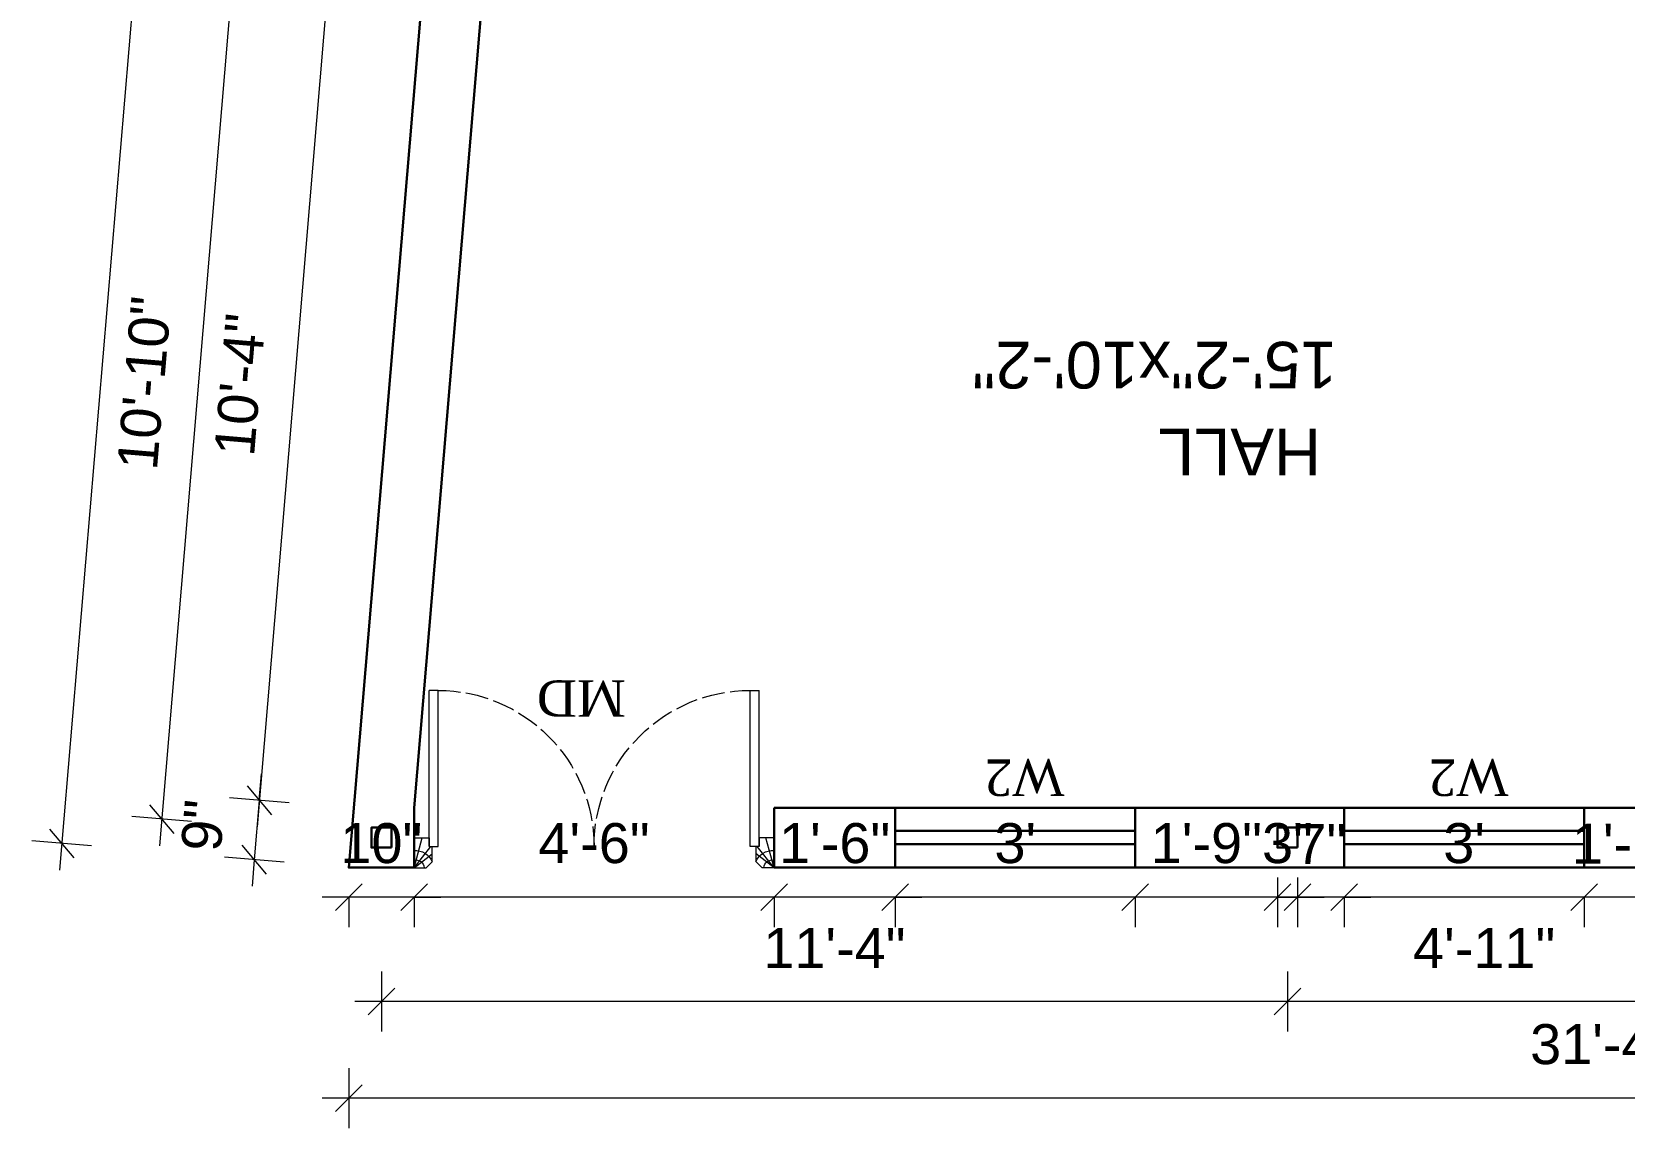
# Model space of a CAD drawing. Header units: inches. Extents: x 45643 to 78083, y -17830 to -3084.
# Drawn here: x 54551.9 to 54790.8, y -13909.2 to -13744.7 of the extents above; entities that cross this region are included whole.
import ezdxf

# ---------------------------------------------------------------- set-up
doc = ezdxf.new("R2010")
doc.units = ezdxf.units.IN
doc.header["$MEASUREMENT"] = 0
doc.linetypes.add('ACAD_ISO02W100', pattern=[15, 12, -3])
for name, color, linetype, lineweight in [('A_Title Text', 105, 'Continuous', 60), ('Dim - internal', 4, 'Continuous', 9), ('Door-window', 150, 'Continuous', 9), ('ELEVATION', 6, 'Continuous', 30), ('hatch', 30, 'Continuous', 5)]:
    doc.layers.add(name, color=color, linetype=linetype, lineweight=lineweight)
doc.layers.add('PDF_Text', color=7, linetype='Continuous')
doc.styles.add('Arial', font='arial.ttf')
doc.styles.add('PDF Arial', font='arial.ttf')
doc.styles.get("Standard").update_dxf_attribs({"font": 'times.ttf'})
doc.dimstyles.new('Sudeep', dxfattribs={"dimtxt": 6, "dimasz": 4, "dimexe": 4.5, "dimexo": 4.5, "dimgap": 5, "dimtad": 1, "dimdec": 0, "dimlunit": 4, "dimtxsty": 'Arial', "dimblk": 'OBLIQUE', "dimcen": 250, "dimdle": 4, "dimclrd": 86, "dimclre": 5, "dimclrt": 1, "dimadec": 0, "dimazin": 0, "dimtfac": 1, "dimtdec": 0, "dimtix": 1, "dimtmove": 1, "dimatfit": 3, "dimldrblk": 'OBLIQUE', "dimfxl": 4.5, "dimfxlon": 1, "dimfrac": 2, "dimlwd": 15, "dimlwe": 13, "dimarcsym": 0})

# ---------------------------------------------------------------- blocks, each defined once
blk = doc.blocks.new('A$C6FA92B9D')
at = {"layer": 'Door-window', "linetype": 'Continuous', "ltscale": 0.25}
for p, q in [((19.64, 48), (19.64, 46)), ((23.64, 48), (19.64, 48)), ((23.64, 48), (19.64, 48)), ((23.64, 48), (23.64, 46.4)), ((20.8, 46), (0, 46)), ((0, 44.8), (0, 46)), ((20.8, 44.8), (0, 44.8)), ((19.64, 46), (20.8, 46)), ((20.8, 46), (20.8, 45.6)), ((20.8, 46), (20.8, 44.8)), ((22.84, 45.6), (20.8, 45.6)), ((23.64, 46.4), (22.84, 45.6)), ((20.8, 3.2), (0, 3.2)), ((0, 3.2), (0, 2)), ((20.8, 2), (20.8, 3.2)), ((20.8, 2), (20.8, 2.4)), ((22.84, 2.4), (20.8, 2.4)), ((23.64, 1.6), (22.84, 2.4)), ((20.8, 2), (0, 2)), ((19.64, 2), (20.8, 2)), ((19.64, 0), (19.64, 2)), ((23.64, 0), (19.64, 0)), ((23.64, 0), (19.64, 0)), ((23.64, 0), (23.64, 1.6))]:
    blk.add_line(p, q, dxfattribs=at)
at = {"layer": 'Door-window', "linetype": 'ACAD_ISO02W100', "ltscale": 0.25}
for centre, start, end in [((20.8, 44.8), 180, 270), ((20.8, 3.2), 90, 180)]:
    blk.add_arc(centre, 20.8, start, end, dxfattribs=at)
at = {"layer": 'hatch', "color": 8}
for p, q in [((23.64, 48), (19.64, 46.92)), ((23.64, 48), (20.8, 45.74)), ((23.64, 48), (21.77, 45.6)), ((23.64, 0), (20.8, 2.26)), ((23.64, 0), (21.77, 2.4)), ((23.64, 0), (19.64, 1.08))]:
    blk.add_line(p, q, dxfattribs=at)
for centre, radius, start, end in [((23.7, 47.79), 2.35, 174.9175, 249.0128), ((23.74, 47.77), 1.13, 168.5136, 264.8628), ((23.7, 0.21), 2.35, 110.9872, 185.0825), ((23.74, 0.23), 1.13, 95.1372, 191.4864)]:
    blk.add_arc(centre, radius, start, end, dxfattribs=at)
blk = doc.blocks.new('_Oblique')
at = {"color": 0, "linetype": 'ByBlock', "lineweight": -2}
blk.add_line((-0.5, -0.5), (0.5, 0.5), dxfattribs=at)
blk = doc.blocks.new('*D1356')
at = {"layer": 'A_Title Text', "color": 5, "lineweight": 13, "transparency": 16777216}
for p, q in [((54599.46, -13900.22), (54599.46, -13909.22)), ((54975.22, -13900.22), (54975.22, -13909.22))]:
    blk.add_line(p, q, dxfattribs=at)
at = {"layer": 'A_Title Text', "color": 86, "lineweight": 15, "transparency": 16777216}
blk.add_line((54979.22, -13904.72), (54595.46, -13904.72), dxfattribs=at)
at = {"layer": 'Defpoints', "color": 0, "transparency": 16777216}
for p in [(54599.46, -13870.14), (54975.22, -13870.14), (54599.46, -13904.72)]:
    blk.add_point(p, dxfattribs=at)
at = {"layer": 'A_Title Text', "color": 86, "lineweight": 15, "transparency": 16777216, "xscale": 4, "yscale": 4, "zscale": 4, "rotation": 180}
blk.add_blockref('_Oblique', (54599.46, -13904.72), dxfattribs=at)
at = {"layer": 'A_Title Text', "color": 86, "lineweight": 15, "transparency": 16777216, "xscale": 4, "yscale": 4, "zscale": 4}
blk.add_blockref('_Oblique', (54975.22, -13904.72), dxfattribs=at)
at = {"layer": 'A_Title Text', "color": 1, "transparency": 16777216, "insert": (54787.34, -13896.66), "char_height": 6, "attachment_point": 5, "style": 'Arial'}
blk.add_mtext('31\'-4"', dxfattribs=at)
blk = doc.blocks.new('*D1362')
at = {"layer": 'A_Title Text', "color": 5, "lineweight": 13, "transparency": 16777216}
for p, q in [((54797.77, -13871.64), (54797.77, -13879.07)), ((54784.77, -13874.57), (54784.77, -13879.07))]:
    blk.add_line(p, q, dxfattribs=at)
at = {"layer": 'A_Title Text', "color": 86, "lineweight": 15, "transparency": 16777216}
for p, q in [((54784.77, -13874.57), (54780.77, -13874.57)), ((54797.77, -13874.57), (54784.77, -13874.57)), ((54797.77, -13874.57), (54801.77, -13874.57))]:
    blk.add_line(p, q, dxfattribs=at)
at = {"layer": 'Defpoints', "color": 0, "transparency": 16777216}
for p in [(54797.77, -13867.14), (54784.77, -13870.14), (54784.77, -13874.57)]:
    blk.add_point(p, dxfattribs=at)
at = {"layer": 'A_Title Text', "color": 86, "lineweight": 15, "transparency": 16777216, "xscale": 4, "yscale": 4, "zscale": 4}
blk.add_blockref('_Oblique', (54784.77, -13874.57), dxfattribs=at)
at = {"layer": 'A_Title Text', "color": 86, "lineweight": 15, "transparency": 16777216, "xscale": 4, "yscale": 4, "zscale": 4, "rotation": 180}
blk.add_blockref('_Oblique', (54797.77, -13874.57), dxfattribs=at)
at = {"layer": 'A_Title Text', "color": 1, "transparency": 16777216, "insert": (54791.27, -13866.55), "char_height": 6, "attachment_point": 5, "style": 'Arial'}
blk.add_mtext('1\'-1"', dxfattribs=at)
blk = doc.blocks.new('*D1363')
at = {"layer": 'A_Title Text', "color": 86, "lineweight": 15, "transparency": 16777216}
blk.add_line((54788.77, -13874.57), (54744.77, -13874.57), dxfattribs=at)
at = {"layer": 'A_Title Text', "color": 5, "lineweight": 13, "transparency": 16777216}
for p, q in [((54748.77, -13874.57), (54748.77, -13879.07)), ((54784.77, -13874.57), (54784.77, -13879.07))]:
    blk.add_line(p, q, dxfattribs=at)
at = {"layer": 'Defpoints', "color": 0, "transparency": 16777216}
for p in [(54748.77, -13870.14), (54784.77, -13870.14), (54748.77, -13874.57)]:
    blk.add_point(p, dxfattribs=at)
at = {"layer": 'A_Title Text', "color": 86, "lineweight": 15, "transparency": 16777216, "xscale": 4, "yscale": 4, "zscale": 4, "rotation": 180}
blk.add_blockref('_Oblique', (54748.77, -13874.57), dxfattribs=at)
at = {"layer": 'A_Title Text', "color": 86, "lineweight": 15, "transparency": 16777216, "xscale": 4, "yscale": 4, "zscale": 4}
blk.add_blockref('_Oblique', (54784.77, -13874.57), dxfattribs=at)
at = {"layer": 'A_Title Text', "color": 1, "transparency": 16777216, "insert": (54766.77, -13866.5), "char_height": 6, "attachment_point": 5, "style": 'Arial'}
blk.add_mtext("3'", dxfattribs=at)
blk = doc.blocks.new('*D1364')
at = {"layer": 'A_Title Text', "color": 5, "lineweight": 13, "transparency": 16777216}
for p, q in [((54741.77, -13871.64), (54741.77, -13879.07)), ((54748.77, -13874.57), (54748.77, -13879.07))]:
    blk.add_line(p, q, dxfattribs=at)
at = {"layer": 'A_Title Text', "color": 86, "lineweight": 15, "transparency": 16777216}
for p, q in [((54741.77, -13874.57), (54737.77, -13874.57)), ((54748.77, -13874.57), (54741.77, -13874.57)), ((54748.77, -13874.57), (54752.77, -13874.57))]:
    blk.add_line(p, q, dxfattribs=at)
at = {"layer": 'Defpoints', "color": 0, "transparency": 16777216}
for p in [(54741.77, -13867.14), (54748.77, -13870.14), (54741.77, -13874.57)]:
    blk.add_point(p, dxfattribs=at)
at = {"layer": 'A_Title Text', "color": 86, "lineweight": 15, "transparency": 16777216, "xscale": 4, "yscale": 4, "zscale": 4}
blk.add_blockref('_Oblique', (54741.77, -13874.57), dxfattribs=at)
at = {"layer": 'A_Title Text', "color": 86, "lineweight": 15, "transparency": 16777216, "xscale": 4, "yscale": 4, "zscale": 4, "rotation": 180}
blk.add_blockref('_Oblique', (54748.77, -13874.57), dxfattribs=at)
at = {"layer": 'A_Title Text', "color": 1, "transparency": 16777216, "insert": (54745.27, -13866.57), "char_height": 6, "attachment_point": 5, "style": 'Arial'}
blk.add_mtext('7"', dxfattribs=at)
blk = doc.blocks.new('*D1365')
at = {"layer": 'A_Title Text', "color": 5, "lineweight": 13, "transparency": 16777216}
for p, q in [((54738.77, -13871.64), (54738.77, -13879.07)), ((54741.77, -13871.64), (54741.77, -13879.07))]:
    blk.add_line(p, q, dxfattribs=at)
at = {"layer": 'A_Title Text', "color": 86, "lineweight": 15, "transparency": 16777216}
for p, q in [((54738.77, -13874.57), (54734.77, -13874.57)), ((54741.77, -13874.57), (54738.77, -13874.57)), ((54741.77, -13874.57), (54745.77, -13874.57))]:
    blk.add_line(p, q, dxfattribs=at)
at = {"layer": 'Defpoints', "color": 0, "transparency": 16777216}
for p in [(54738.77, -13867.14), (54741.77, -13867.14), (54738.77, -13874.57)]:
    blk.add_point(p, dxfattribs=at)
at = {"layer": 'A_Title Text', "color": 86, "lineweight": 15, "transparency": 16777216, "xscale": 4, "yscale": 4, "zscale": 4}
blk.add_blockref('_Oblique', (54738.77, -13874.57), dxfattribs=at)
at = {"layer": 'A_Title Text', "color": 86, "lineweight": 15, "transparency": 16777216, "xscale": 4, "yscale": 4, "zscale": 4, "rotation": 180}
blk.add_blockref('_Oblique', (54741.77, -13874.57), dxfattribs=at)
at = {"layer": 'A_Title Text', "color": 1, "transparency": 16777216, "insert": (54740.27, -13866.5), "char_height": 6, "attachment_point": 5, "style": 'Arial'}
blk.add_mtext('3"', dxfattribs=at)
blk = doc.blocks.new('*D1366')
at = {"layer": 'A_Title Text', "color": 5, "lineweight": 13, "transparency": 16777216}
for p, q in [((54738.77, -13871.64), (54738.77, -13879.07)), ((54717.44, -13874.57), (54717.44, -13879.07))]:
    blk.add_line(p, q, dxfattribs=at)
at = {"layer": 'A_Title Text', "color": 86, "lineweight": 15, "transparency": 16777216}
for p, q in [((54717.44, -13874.57), (54713.44, -13874.57)), ((54738.77, -13874.57), (54717.44, -13874.57)), ((54738.77, -13874.57), (54742.77, -13874.57))]:
    blk.add_line(p, q, dxfattribs=at)
at = {"layer": 'Defpoints', "color": 0, "transparency": 16777216}
for p in [(54738.77, -13867.14), (54717.44, -13870.14), (54717.44, -13874.57)]:
    blk.add_point(p, dxfattribs=at)
at = {"layer": 'A_Title Text', "color": 86, "lineweight": 15, "transparency": 16777216, "xscale": 4, "yscale": 4, "zscale": 4}
blk.add_blockref('_Oblique', (54717.44, -13874.57), dxfattribs=at)
at = {"layer": 'A_Title Text', "color": 86, "lineweight": 15, "transparency": 16777216, "xscale": 4, "yscale": 4, "zscale": 4, "rotation": 180}
blk.add_blockref('_Oblique', (54738.77, -13874.57), dxfattribs=at)
at = {"layer": 'A_Title Text', "color": 1, "transparency": 16777216, "insert": (54728.1, -13866.5), "char_height": 6, "attachment_point": 5, "style": 'Arial'}
blk.add_mtext('1\'-9"', dxfattribs=at)
blk = doc.blocks.new('*D1367')
at = {"layer": 'A_Title Text', "color": 86, "lineweight": 15, "transparency": 16777216}
blk.add_line((54721.44, -13874.57), (54677.44, -13874.57), dxfattribs=at)
at = {"layer": 'A_Title Text', "color": 5, "lineweight": 13, "transparency": 16777216}
for p, q in [((54681.44, -13874.57), (54681.44, -13879.07)), ((54717.44, -13874.57), (54717.44, -13879.07))]:
    blk.add_line(p, q, dxfattribs=at)
at = {"layer": 'Defpoints', "color": 0, "transparency": 16777216}
for p in [(54681.44, -13870.14), (54717.44, -13870.14), (54681.44, -13874.57)]:
    blk.add_point(p, dxfattribs=at)
at = {"layer": 'A_Title Text', "color": 86, "lineweight": 15, "transparency": 16777216, "xscale": 4, "yscale": 4, "zscale": 4, "rotation": 180}
blk.add_blockref('_Oblique', (54681.44, -13874.57), dxfattribs=at)
at = {"layer": 'A_Title Text', "color": 86, "lineweight": 15, "transparency": 16777216, "xscale": 4, "yscale": 4, "zscale": 4}
blk.add_blockref('_Oblique', (54717.44, -13874.57), dxfattribs=at)
at = {"layer": 'A_Title Text', "color": 1, "transparency": 16777216, "insert": (54699.44, -13866.5), "char_height": 6, "attachment_point": 5, "style": 'Arial'}
blk.add_mtext("3'", dxfattribs=at)
blk = doc.blocks.new('*D1368')
at = {"layer": 'A_Title Text', "color": 86, "lineweight": 15, "transparency": 16777216}
for p, q in [((54663.25, -13874.57), (54659.25, -13874.57)), ((54681.44, -13874.57), (54663.25, -13874.57)), ((54681.44, -13874.57), (54685.44, -13874.57))]:
    blk.add_line(p, q, dxfattribs=at)
at = {"layer": 'A_Title Text', "color": 5, "lineweight": 13, "transparency": 16777216}
for p, q in [((54663.25, -13874.57), (54663.25, -13879.07)), ((54681.44, -13874.57), (54681.44, -13879.07))]:
    blk.add_line(p, q, dxfattribs=at)
at = {"layer": 'Defpoints', "color": 0, "transparency": 16777216}
for p in [(54663.25, -13870.14), (54681.44, -13870.14), (54663.25, -13874.57)]:
    blk.add_point(p, dxfattribs=at)
at = {"layer": 'A_Title Text', "color": 86, "lineweight": 15, "transparency": 16777216, "xscale": 4, "yscale": 4, "zscale": 4}
blk.add_blockref('_Oblique', (54663.25, -13874.57), dxfattribs=at)
at = {"layer": 'A_Title Text', "color": 86, "lineweight": 15, "transparency": 16777216, "xscale": 4, "yscale": 4, "zscale": 4, "rotation": 180}
blk.add_blockref('_Oblique', (54681.44, -13874.57), dxfattribs=at)
at = {"layer": 'A_Title Text', "color": 1, "transparency": 16777216, "insert": (54672.34, -13866.5), "char_height": 6, "attachment_point": 5, "style": 'Arial'}
blk.add_mtext('1\'-6"', dxfattribs=at)
blk = doc.blocks.new('*D1369')
at = {"layer": 'A_Title Text', "color": 86, "lineweight": 15, "transparency": 16777216}
blk.add_line((54667.25, -13874.57), (54605.25, -13874.57), dxfattribs=at)
at = {"layer": 'A_Title Text', "color": 5, "lineweight": 13, "transparency": 16777216}
for p, q in [((54609.25, -13874.57), (54609.25, -13879.07)), ((54663.25, -13874.57), (54663.25, -13879.07))]:
    blk.add_line(p, q, dxfattribs=at)
at = {"layer": 'Defpoints', "color": 0, "transparency": 16777216}
for p in [(54609.25, -13870.14), (54663.25, -13870.14), (54609.25, -13874.57)]:
    blk.add_point(p, dxfattribs=at)
at = {"layer": 'A_Title Text', "color": 86, "lineweight": 15, "transparency": 16777216, "xscale": 4, "yscale": 4, "zscale": 4, "rotation": 180}
blk.add_blockref('_Oblique', (54609.25, -13874.57), dxfattribs=at)
at = {"layer": 'A_Title Text', "color": 86, "lineweight": 15, "transparency": 16777216, "xscale": 4, "yscale": 4, "zscale": 4}
blk.add_blockref('_Oblique', (54663.25, -13874.57), dxfattribs=at)
at = {"layer": 'A_Title Text', "color": 1, "transparency": 16777216, "insert": (54636.25, -13866.5), "char_height": 6, "attachment_point": 5, "style": 'Arial'}
blk.add_mtext('4\'-6"', dxfattribs=at)
blk = doc.blocks.new('*D1370')
at = {"layer": 'A_Title Text', "color": 86, "lineweight": 15, "transparency": 16777216}
for p, q in [((54599.46, -13874.57), (54595.46, -13874.57)), ((54609.25, -13874.57), (54599.46, -13874.57)), ((54609.25, -13874.57), (54613.25, -13874.57))]:
    blk.add_line(p, q, dxfattribs=at)
at = {"layer": 'A_Title Text', "color": 5, "lineweight": 13, "transparency": 16777216}
for p, q in [((54599.46, -13874.57), (54599.46, -13879.07)), ((54609.25, -13874.57), (54609.25, -13879.07))]:
    blk.add_line(p, q, dxfattribs=at)
at = {"layer": 'Defpoints', "color": 0, "transparency": 16777216}
for p in [(54599.46, -13870.14), (54609.25, -13870.14), (54599.46, -13874.57)]:
    blk.add_point(p, dxfattribs=at)
at = {"layer": 'A_Title Text', "color": 86, "lineweight": 15, "transparency": 16777216, "xscale": 4, "yscale": 4, "zscale": 4}
blk.add_blockref('_Oblique', (54599.46, -13874.57), dxfattribs=at)
at = {"layer": 'A_Title Text', "color": 86, "lineweight": 15, "transparency": 16777216, "xscale": 4, "yscale": 4, "zscale": 4, "rotation": 180}
blk.add_blockref('_Oblique', (54609.25, -13874.57), dxfattribs=at)
at = {"layer": 'A_Title Text', "color": 1, "transparency": 16777216, "insert": (54604.35, -13866.5), "char_height": 6, "attachment_point": 5, "style": 'Arial'}
blk.add_mtext('10"', dxfattribs=at)
blk = doc.blocks.new('*D1372')
at = {"layer": 'A_Title Text', "color": 5, "lineweight": 13, "transparency": 16777216}
for p, q in [((54740.27, -13885.71), (54740.27, -13894.71)), ((54799.27, -13885.71), (54799.27, -13894.71))]:
    blk.add_line(p, q, dxfattribs=at)
at = {"layer": 'A_Title Text', "color": 86, "lineweight": 15, "transparency": 16777216}
blk.add_line((54803.27, -13890.21), (54736.27, -13890.21), dxfattribs=at)
at = {"layer": 'Defpoints', "color": 0, "transparency": 16777216}
for p in [(54740.27, -13865.64), (54799.27, -13865.64), (54740.27, -13890.21)]:
    blk.add_point(p, dxfattribs=at)
at = {"layer": 'A_Title Text', "color": 86, "lineweight": 15, "transparency": 16777216, "xscale": 4, "yscale": 4, "zscale": 4, "rotation": 180}
blk.add_blockref('_Oblique', (54740.27, -13890.21), dxfattribs=at)
at = {"layer": 'A_Title Text', "color": 86, "lineweight": 15, "transparency": 16777216, "xscale": 4, "yscale": 4, "zscale": 4}
blk.add_blockref('_Oblique', (54799.27, -13890.21), dxfattribs=at)
at = {"layer": 'A_Title Text', "color": 1, "transparency": 16777216, "insert": (54769.77, -13882.2), "char_height": 6, "attachment_point": 5, "style": 'Arial'}
blk.add_mtext('4\'-11"', dxfattribs=at)
blk = doc.blocks.new('*D1373')
at = {"layer": 'A_Title Text', "color": 5, "lineweight": 13, "transparency": 16777216}
for p, q in [((54604.35, -13885.71), (54604.35, -13894.71)), ((54740.27, -13885.71), (54740.27, -13894.71))]:
    blk.add_line(p, q, dxfattribs=at)
at = {"layer": 'A_Title Text', "color": 86, "lineweight": 15, "transparency": 16777216}
blk.add_line((54744.27, -13890.21), (54600.35, -13890.21), dxfattribs=at)
at = {"layer": 'Defpoints', "color": 0, "transparency": 16777216}
for p in [(54604.35, -13865.64), (54740.27, -13865.64), (54604.35, -13890.21)]:
    blk.add_point(p, dxfattribs=at)
at = {"layer": 'A_Title Text', "color": 86, "lineweight": 15, "transparency": 16777216, "xscale": 4, "yscale": 4, "zscale": 4, "rotation": 180}
blk.add_blockref('_Oblique', (54604.35, -13890.21), dxfattribs=at)
at = {"layer": 'A_Title Text', "color": 86, "lineweight": 15, "transparency": 16777216, "xscale": 4, "yscale": 4, "zscale": 4}
blk.add_blockref('_Oblique', (54740.27, -13890.21), dxfattribs=at)
at = {"layer": 'A_Title Text', "color": 1, "transparency": 16777216, "insert": (54672.31, -13882.2), "char_height": 6, "attachment_point": 5, "style": 'Arial'}
blk.add_mtext('11\'-4"', dxfattribs=at)
blk = doc.blocks.new('*D1395')
at = {"layer": 'A_Title Text', "color": 86, "lineweight": 15, "transparency": 16777216}
blk.add_line((54596.76, -13732.71), (54585.7, -13864.03), dxfattribs=at)
at = {"layer": 'A_Title Text', "color": 5, "lineweight": 13, "transparency": 16777216}
for p, q in [((54600.91, -13737.07), (54591.94, -13736.31)), ((54590.52, -13860.42), (54581.55, -13859.67))]:
    blk.add_line(p, q, dxfattribs=at)
at = {"layer": 'Defpoints', "color": 0, "transparency": 16777216}
for p in [(54619.56, -13738.64), (54586.03, -13860.04), (54609.25, -13862)]:
    blk.add_point(p, dxfattribs=at)
at = {"layer": 'A_Title Text', "color": 86, "lineweight": 15, "transparency": 16777216, "xscale": 4, "yscale": 4, "zscale": 4}
for p, rotation in [((54596.42, -13736.69), 85.18472226364204), ((54586.03, -13860.04), 265.184722263642)]:
    blk.add_blockref('_Oblique', p, dxfattribs=dict(at, rotation=rotation))
at = {"layer": 'A_Title Text', "color": 1, "transparency": 16777216, "insert": (54583.19, -13797.69), "char_height": 6, "attachment_point": 5, "rotation": 85.1847, "style": 'Arial'}
blk.add_mtext('10\'-4"', dxfattribs=at)
blk = doc.blocks.new('*D1354')
at = {"layer": 'A_Title Text', "color": 86, "lineweight": 15, "transparency": 16777216}
for p, q in [((54586.03, -13860.04), (54586.37, -13856.06)), ((54586.03, -13860.04), (54585.28, -13868.95)), ((54585.28, -13868.95), (54584.95, -13872.93))]:
    blk.add_line(p, q, dxfattribs=at)
at = {"layer": 'A_Title Text', "color": 5, "lineweight": 13, "transparency": 16777216}
for p, q in [((54590.52, -13860.42), (54581.55, -13859.67)), ((54589.77, -13869.33), (54580.8, -13868.57))]:
    blk.add_line(p, q, dxfattribs=at)
at = {"layer": 'Defpoints', "color": 0, "transparency": 16777216}
for p in [(54609.25, -13862), (54585.28, -13868.95), (54599.46, -13870.14)]:
    blk.add_point(p, dxfattribs=at)
at = {"layer": 'A_Title Text', "color": 86, "lineweight": 15, "transparency": 16777216, "xscale": 4, "yscale": 4, "zscale": 4}
for p, rotation in [((54586.03, -13860.04), 265.184722263642), ((54585.28, -13868.95), 85.18472226364202)]:
    blk.add_blockref('_Oblique', p, dxfattribs=dict(at, rotation=rotation))
at = {"layer": 'A_Title Text', "color": 1, "transparency": 16777216, "insert": (54577.62, -13863.82), "char_height": 6, "attachment_point": 5, "rotation": 85.1847, "style": 'Arial'}
blk.add_mtext('9"', dxfattribs=at)
blk = doc.blocks.new('*D1399')
at = {"layer": 'A_Title Text', "color": 86, "lineweight": 15, "transparency": 16777216}
blk.add_line((54582.64, -13729.38), (54571.06, -13866.85), dxfattribs=at)
at = {"layer": 'A_Title Text', "color": 5, "lineweight": 13, "transparency": 16777216}
for p, q in [((54586.79, -13733.74), (54577.82, -13732.99)), ((54575.88, -13863.24), (54566.91, -13862.49))]:
    blk.add_line(p, q, dxfattribs=at)
at = {"layer": 'Defpoints', "color": 0, "transparency": 16777216}
for p in [(54615.26, -13736.14), (54571.4, -13862.87), (54604.35, -13865.64)]:
    blk.add_point(p, dxfattribs=at)
at = {"layer": 'A_Title Text', "color": 86, "lineweight": 15, "transparency": 16777216, "xscale": 4, "yscale": 4, "zscale": 4}
for p, rotation in [((54582.31, -13733.37), 85.18472226364204), ((54571.4, -13862.87), 265.184722263642)]:
    blk.add_blockref('_Oblique', p, dxfattribs=dict(at, rotation=rotation))
at = {"layer": 'A_Title Text', "color": 1, "transparency": 16777216, "insert": (54568.82, -13797.44), "char_height": 6, "attachment_point": 5, "rotation": 85.1847, "style": 'Arial'}
blk.add_mtext('10\'-10"', dxfattribs=at)
blk = doc.blocks.new('*D1400')
at = {"layer": 'A_Title Text', "color": 86, "lineweight": 15, "transparency": 16777216}
blk.add_line((54580.12, -13585.01), (54556.07, -13870.5), dxfattribs=at)
at = {"layer": 'A_Title Text', "color": 5, "lineweight": 13, "transparency": 16777216}
for p, q in [((54584.27, -13589.38), (54575.3, -13588.62)), ((54560.89, -13866.89), (54551.92, -13866.14))]:
    blk.add_line(p, q, dxfattribs=at)
at = {"layer": 'Defpoints', "color": 0, "transparency": 16777216}
for p in [(54622.83, -13592.62), (54556.41, -13866.52), (54599.46, -13870.14)]:
    blk.add_point(p, dxfattribs=at)
at = {"layer": 'A_Title Text', "color": 86, "lineweight": 15, "transparency": 16777216, "xscale": 4, "yscale": 4, "zscale": 4}
for p, rotation in [((54579.79, -13589), 85.18472226389943), ((54556.41, -13866.52), 265.1847222638995)]:
    blk.add_blockref('_Oblique', p, dxfattribs=dict(at, rotation=rotation))
at = {"layer": 'A_Title Text', "color": 1, "transparency": 16777216, "insert": (54560.06, -13727.08), "char_height": 6, "attachment_point": 5, "rotation": 85.1847, "style": 'Arial'}
blk.add_mtext('23\'-3"', dxfattribs=at)

msp = doc.modelspace()

# ---------------------------------------------------------------- linework, layer by layer
at = {"layer": 'ELEVATION'}
for p, q in [((54619.56, -13738.64), (54609.25, -13861.14)), ((54609.25, -13861.14), (54609.25, -13870.14)), ((54663.25, -13861.14), (54796.77, -13861.14)), ((54663.25, -13861.14), (54663.25, -13870.14)), ((54681.44, -13870.14), (54681.44, -13861.14)), ((54717.44, -13870.14), (54717.44, -13861.14)), ((54748.77, -13870.14), (54748.77, -13861.14)), ((54784.77, -13870.14), (54784.77, -13861.14)), ((54717.44, -13864.64), (54681.44, -13864.64)), ((54784.77, -13864.64), (54748.77, -13864.64)), ((54717.44, -13866.64), (54681.44, -13866.64)), ((54784.77, -13866.64), (54748.77, -13866.64))]:
    msp.add_line(p, q, dxfattribs=at)
for points in [[(54631.11, -13592.62), (54622.83, -13592.62), (54599.46, -13870.14), (54609.25, -13870.14)], [(54663.25, -13870.14), (54975.22, -13870.14), (54932.73, -13592.62), (54667.11, -13592.62)]]:
    msp.add_lwpolyline(points, dxfattribs=at)
for points in [[(54605.85, -13867.14), (54602.85, -13867.14), (54602.85, -13864.14), (54605.85, -13864.14)], [(54741.77, -13867.14), (54738.77, -13867.14), (54738.77, -13864.14), (54741.77, -13864.14)]]:
    msp.add_lwpolyline(points, close=True, dxfattribs=at)

# ---------------------------------------------------------------- block references
at = {"layer": 'Dim - internal', "xscale": -1.124999999999111, "yscale": 1.124999999999111, "zscale": 1.124999999999111, "rotation": 89.99999999995028}
msp.add_blockref('A$C6FA92B9D', (54663.25, -13843.55), dxfattribs=at)

# ---------------------------------------------------------------- texts
at = {"width": 1396.073, "attachment_point": 1, "rotation": 180}
for s, insert, char_height in [('{\\fTimes New Roman|b0|i0|c0|p18;MD}', (54641.05, -13847.51), 5.4869), ('W2', (54706.81, -13859.4), 5.487), ('W2', (54773.41, -13859.4), 5.487)]:
    msp.add_mtext(s, dxfattribs=dict(at, insert=insert, char_height=char_height))
at = {"layer": 'PDF_Text', "char_height": 7, "attachment_point": 7, "rotation": 180, "style": 'PDF Arial'}
for s, insert in [('15\'-2"x10\'-2"', (54747.67, -13791.15)), ('HALL', (54745.3, -13804.29))]:
    msp.add_mtext(s, dxfattribs=dict(at, insert=insert))

# ---------------------------------------------------------------- dimensions: what is measured, and where the dimension line sits
at = {"layer": 'A_Title Text'}
dim = msp.add_aligned_dim(p1=(54622.83, -13592.62), p2=(54599.46, -13870.14), distance=-43.2, dimstyle='Sudeep', dxfattribs=at)
dim.commit()
dim.dimension.update_dxf_attribs({"geometry": '*D1400', "text_midpoint": (54560.06, -13727.08)})
for base, p1, p2, angle, picture, middle in [((54571.4, -13862.87), (54615.26, -13736.14), (54604.35, -13865.64), 85.1847, '*D1399', (54568.82, -13797.44)), ((54586.03, -13860.04), (54619.56, -13738.64), (54609.25, -13862), 85.1847, '*D1395', (54583.19, -13797.69)), ((54585.28, -13868.95), (54609.25, -13862), (54599.46, -13870.14), 85.1847, '*D1354', (54577.62, -13863.82)), ((54599.46, -13874.57), (54609.25, -13870.14), (54599.46, -13870.14), 180, '*D1370', (54604.35, -13866.5)), ((54609.25, -13874.57), (54663.25, -13870.14), (54609.25, -13870.14), 180, '*D1369', (54636.25, -13866.5)), ((54663.25, -13874.57), (54681.44, -13870.14), (54663.25, -13870.14), 180, '*D1368', (54672.34, -13866.5)), ((54681.44, -13874.57), (54717.44, -13870.14), (54681.44, -13870.14), 180, '*D1367', (54699.44, -13866.5)), ((54717.44, -13874.57), (54738.77, -13867.14), (54717.44, -13870.14), 180, '*D1366', (54728.1, -13866.5)), ((54738.77, -13874.57), (54741.77, -13867.14), (54738.77, -13867.14), 180, '*D1365', (54740.27, -13866.5)), ((54741.77, -13874.57), (54748.77, -13870.14), (54741.77, -13867.14), 180, '*D1364', (54745.27, -13866.57)), ((54748.77, -13874.57), (54784.77, -13870.14), (54748.77, -13870.14), 180, '*D1363', (54766.77, -13866.5)), ((54784.77, -13874.57), (54797.77, -13867.14), (54784.77, -13870.14), 180, '*D1362', (54791.27, -13866.55)), ((54604.35, -13890.21), (54740.27, -13865.64), (54604.35, -13865.64), 180, '*D1373', (54672.31, -13882.2)), ((54740.27, -13890.21), (54799.27, -13865.64), (54740.27, -13865.64), 180, '*D1372', (54769.77, -13882.2)), ((54599.46, -13904.72), (54975.22, -13870.14), (54599.46, -13870.14), 180, '*D1356', (54787.34, -13896.66))]:
    dim = msp.add_linear_dim(base=base, p1=p1, p2=p2, angle=angle, dimstyle='Sudeep', dxfattribs=at)
    dim.commit()
    dim.dimension.update_dxf_attribs({"geometry": picture, "text_midpoint": middle})

doc.saveas('drawing.dxf')
